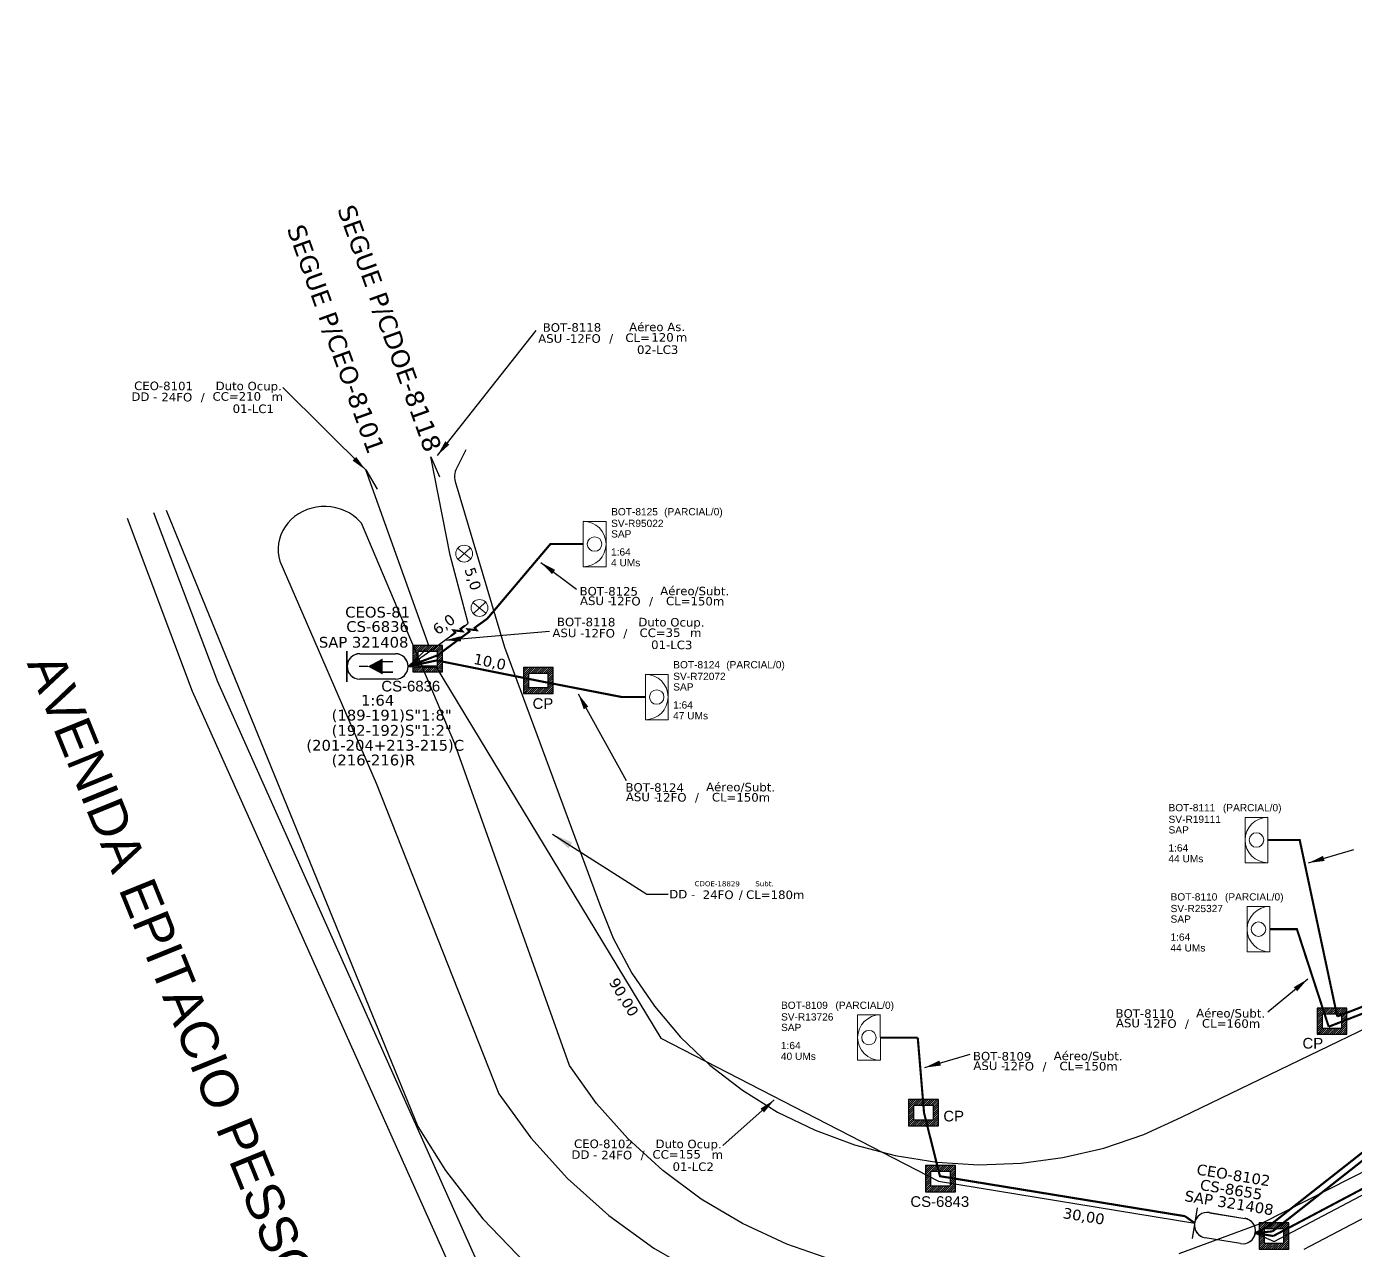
# Model space of a CAD drawing. Header units: metres. Extents: x -1286 to -445, y -500 to 94.
# Drawn here: x -1044.4 to -919.9, y -431.1 to -316.3 of the extents above; entities that cross this region are included whole.
import ezdxf
from ezdxf.enums import TextEntityAlignment as Align

# ---------------------------------------------------------------- set-up
doc = ezdxf.new("R2010")
doc.units = ezdxf.units.M
doc.linetypes.add('PHANTOM2', pattern=[1.25, 0.625, -0.125, 0.125, -0.125, 0.125, -0.125])
for name, color, linetype in [('10.0-Cartográfico', 252, 'Continuous'), ('10.1-Caixas Subterrâneas', 5, 'Continuous'), ('20.4-CEOS', 1, 'Continuous'), ('20.5-CEO', 1, 'Continuous'), ('CD a instalar', 1, 'Continuous'), ('celulas gpon', 7, 'Continuous'), ('label_cabos', 7, 'Continuous'), ('Legenda', 1, 'Continuous'), ('MUB_SEGMENTO', 7, 'Continuous'), ('Subida Lateral', 5, 'Continuous')]:
    doc.layers.add(name, color=color, linetype=linetype)
for name, color, linetype, lineweight in [('10.4-Postes', 1, 'Continuous', 0), ("20.0-LEGENDA DOS CDO'S", 1, 'Continuous', 0), ('20.1-CDO_INTERIOR', 1, 'Continuous', 0)]:
    doc.layers.add(name, color=color, linetype=linetype, lineweight=lineweight)
doc.layers.add('EXTRA', color=50, linetype='Continuous', plot=False)
doc.styles.add('ARIAL', font='arial.ttf')
doc.styles.add('siredit', font='verdana.ttf')
doc.dimstyles.new('CC', dxfattribs={"dimtxt": 0.8, "dimasz": 2, "dimexe": 0.18, "dimexo": 0.0625, "dimgap": 0.09, "dimtad": 0, "dimdec": 0, "dimrnd": 1, "dimzin": 0, "dimdsep": 46, "dimtxsty": 'siredit', "dimblk": 'NONE', "dimcen": 0, "dimse1": 1, "dimse2": 1, "dimsd1": 1, "dimsd2": 1, "dimclrt": 7, "dimadec": 0, "dimazin": 0, "dimtfac": 1, "dimtdec": 0, "dimtofl": 0, "dimtmove": 0, "dimatfit": 3, "dimfxl": 0, "dimtolj": 1, "dimtzin": 0, "dimarcsym": 0})
doc.dimstyles.new('ISO-25', dxfattribs={"dimtxt": 2.5, "dimasz": 2.5, "dimexe": 1.25, "dimexo": 0.625, "dimtad": 1, "dimtxsty": 'Standard', "dimcen": 2.5, "dimadec": 0, "dimazin": 0, "dimtfac": 1, "dimtmove": 0, "dimatfit": 3, "dimfxl": 0, "dimarcsym": 0})

# ---------------------------------------------------------------- blocks, each defined once
blk = doc.blocks.new('PTPT')
at = {"layer": '10.4-Postes', "color": 1, "linetype": 'PHANTOM2'}
for points in [[(-0.0000063, 0.0000092), (0.0000059, -0.0000008)], [(0.0000056, 0.0000096), (-0.000006, -0.0000012)]]:
    blk.add_lwpolyline(points, dxfattribs=at)
at = {"layer": '10.4-Postes', "color": 1}
blk.add_circle((-0.0000002, 0.0000042), 0.0000079, dxfattribs=at)
blk = doc.blocks.new('CDOI_CT_DRT')
at = {"layer": '20.1-CDO_INTERIOR', "color": 0, "lineweight": 18}
blk.add_lwpolyline([(2.13, -2.13), (2.13, 2.12), (0, 2.12), (0, -2.13)], close=True, dxfattribs=at)
blk.add_circle((1.06, 0), 0.68, dxfattribs=at)
blk.add_arc((0, 0), 2.13, 269.9724, 89.9724, dxfattribs=at)
at = {"layer": "20.0-LEGENDA DOS CDO'S", "color": 0, "style": 'ARIAL'}
for tag, p in [('CDO_N', (2.61, 2.69)), ('SAP', (2.61, 0.61)), ('SURVEY', (2.61, 1.6)), ('1:XX', (2.6, -1.08)), ('UMS', (2.6, -2.09))]:
    blk.add_attdef(tag, p, '', height=0.68, rotation=359.9724, dxfattribs=at)
blk.add_attdef('FIBRAS_UTILIZADAS', text='', height=0.68, rotation=359.9724, dxfattribs=at).set_placement((10.32, 2.69), align=Align.CENTER)
blk = doc.blocks.new('_None')
blk = doc.blocks.new('LEGENDA DOS CABOS')
at = {"layer": 'EXTRA', "color": 0, "style": 'siredit'}
for tag, p in [('ID', (4.6, 0.97)), ('XX', (9.03, 0.97))]:
    blk.add_attdef(tag, text='', height=0.48, rotation=359.69, dxfattribs=at).set_placement(p, align=Align.MIDDLE_CENTER)
at = {"layer": 'Legenda', "color": 0, "style": 'siredit'}
for tag, p in [('TIPO_CABO', (1.31, 0)), ('CABO', (4.69, -0.05)), ('/', (6.81, -0.05)), ('METROS', (10.03, -0.05))]:
    blk.add_attdef(tag, text='', height=0.8, rotation=359.69, dxfattribs=at).set_placement(p, align=Align.MIDDLE_CENTER)
blk = doc.blocks.new('*U28')
at = {"layer": '20.4-CEOS'}
for p, q in [((-4.54, 1.19), (-1.19, 1.19)), ((-1.19, -1.19), (-4.54, -1.19))]:
    blk.add_line(p, q, dxfattribs=at)
for points in [[(-5.73, -1.43), (-5.73, 1.44)], [(-3.79, 0), (-4.59, 0)], [(-2.47, 0.48), (-1.45, 0.48)], [(-2.47, -0.52), (-1.45, -0.52)]]:
    blk.add_lwpolyline(points, dxfattribs=at)
blk.add_lwpolyline([(-3.79, 0, 0, 1.47, 0), (-2.41, 0, 1.47, 1.47, 0)], format="xyseb", dxfattribs=at)
for centre, start, end in [((-4.54, 0), 90, 270), ((-1.19, 0), 270, 90)]:
    blk.add_arc(centre, 1.19, start, end, dxfattribs=at)
at = {"layer": '20.4-CEOS', "color": 7, "style": 'siredit'}
for tag, p in [('FID', (-2.86, 5.6)), ('LOCAL', (-2.86, 4.24)), ('SAP', (-2.81, 2.77)), ('RACIO_SPLITAGEM', (-2.86, -1.88))]:
    blk.add_attdef(tag, text='', height=1.01, dxfattribs=at).set_placement(p, align=Align.TOP_CENTER)
for tag, flags, p in [('ID_ATIVIDADE', 3, (-2.86, -3.58)), ('FATOR', 1, (-2.86, -4.89))]:
    blk.add_attdef(tag, text='', height=1.01, dxfattribs=dict(at, flags=flags)).set_placement(p, align=Align.TOP_CENTER)
at = {"layer": '20.4-CEOS', "color": 7, "style": 'siredit', "flags": 3}
blk.add_attdef('QTDE', (-4.97, -7.12), '', height=1.01, dxfattribs=at)
blk = doc.blocks.new('*U29')
at = {"layer": '20.4-CEOS', "color": 7, "style": 'siredit'}
for tag, p in [('FIBRAS_SPLITTER', (0, 0)), ('FIBRAS_TOP_C', (0, -4.13)), ('RESERVA_FINAIS', (0, -5.46))]:
    blk.add_attdef(tag, p, '', height=1.01, dxfattribs=at)
for tag, p, flags in [('ID_ATIVIDADE', (0, -6.77), 3), ('FATOR', (0, -8.09), 1), ('QTDE', (0, -9.4), 1), ('FID', (0, -10.71), 1)]:
    blk.add_attdef(tag, p, '', height=1.01, dxfattribs=dict(at, flags=flags))
blk = doc.blocks.new('*U30')
at = {"layer": '20.4-CEOS', "color": 7, "style": 'siredit'}
blk.add_attdef('FIBRAS_SPLITTER', (0, 0), '', height=1.01, dxfattribs=at)
for tag, p, flags in [('ID_ATIVIDADE', (0, -1.48), 3), ('FATOR', (0, -2.79), 1), ('QTDE', (0, -4.11), 1), ('FID', (0, -5.42), 1)]:
    blk.add_attdef(tag, p, '', height=1.01, dxfattribs=dict(at, flags=flags))
blk = doc.blocks.new('*X14')
at = {"color": 0, "linetype": 'Continuous'}
for p, q in [((-1.25, 0.34099), (-0.49099, 1.1)), ((-1.25, 0.517767), (-0.667767, 1.1)), ((-1.25, 0.694544), (-0.844544, 1.1)), ((-1.25, 0.87132), (-1.02132, 1.1)), ((-1.25, 1.048097), (-1.198097, 1.1)), ((-1.25, 0.164214), (-0.8035, 0.610714)), ((-1.25, -0.012563), (-0.8035, 0.433937)), ((-1.25, -0.18934), (-0.8035, 0.25716)), ((-1.25, -0.366117), (-0.8035, 0.080383)), ((-0.789214, 0.625), (-0.314214, 1.1)), ((-0.612437, 0.625), (-0.137437, 1.1)), ((-0.43566, 0.625), (0.03934, 1.1)), ((-0.258883, 0.625), (0.216117, 1.1)), ((-0.082107, 0.625), (0.392893, 1.1)), ((0.09467, 0.625), (0.56967, 1.1)), ((0.271447, 0.625), (0.746447, 1.1)), ((0.448223, 0.625), (0.923223, 1.1)), ((0.625, 0.625), (1.1, 1.1)), ((0.801777, 0.625), (1.25, 1.073223)), ((0.8035, 0.449947), (1.25, 0.896447)), ((0.8035, 0.27317), (1.25, 0.71967)), ((0.8035, 0.096393), (1.25, 0.542893)), ((0.8035, -0.080383), (1.25, 0.366117)), ((0.8035, -0.25716), (1.25, 0.18934)), ((0.8035, -0.433937), (1.25, 0.012563)), ((-1.25, -0.542893), (-0.8035, -0.096393)), ((-1.25, -0.71967), (-0.8035, -0.27317)), ((-1.25, -0.896447), (-0.8035, -0.449947)), ((-1.25, -1.073223), (-0.801777, -0.625)), ((-1.1, -1.1), (-0.625, -0.625)), ((-0.923223, -1.1), (-0.448223, -0.625)), ((-0.746447, -1.1), (-0.271447, -0.625)), ((-0.56967, -1.1), (-0.09467, -0.625)), ((-0.392893, -1.1), (0.082107, -0.625)), ((-0.216117, -1.1), (0.258883, -0.625)), ((-0.03934, -1.1), (0.43566, -0.625)), ((0.137437, -1.1), (0.612437, -0.625)), ((0.314214, -1.1), (0.789214, -0.625)), ((0.49099, -1.1), (1.25, -0.34099)), ((0.667767, -1.1), (1.25, -0.517767)), ((0.8035, -0.610714), (1.25, -0.164214)), ((0.844544, -1.1), (1.25, -0.694544)), ((1.02132, -1.1), (1.25, -0.87132)), ((1.198097, -1.1), (1.25, -1.048097))]:
    blk.add_line(p, q, dxfattribs=at)
blk = doc.blocks.new('MANHOLE_MQ')
at = {"color": 0, "linetype": 'Continuous'}
for p, q in [((0.00000623, 0.00000569), (-0.00000627, 0.00000569)), ((-0.00000627, 0.00000569), (-0.00000627, -0.00000531)), ((0.00000623, -0.00000531), (0.00000623, 0.00000569)), ((-0.00000404, 0.00000331), (0.00000399, 0.00000331)), ((-0.00000404, -0.00000294), (-0.00000404, 0.00000331)), ((0.00000399, 0.00000331), (0.00000399, -0.00000294)), ((-0.00000627, -0.00000531), (0.00000623, -0.00000531)), ((0.00000399, -0.00000294), (-0.00000404, -0.00000294)), ((0.00000399, -0.00000294), (0.00000399, -0.00000294))]:
    blk.add_line(p, q, dxfattribs=at)
at = {"color": 0, "linetype": 'Continuous', "xscale": 5e-06, "yscale": 5e-06, "zscale": 1e-05}
blk.add_blockref('*X14', (-0.00000002, 0.00000019), dxfattribs=at)
blk = doc.blocks.new('*U32')
at = {"layer": '20.5-CEO'}
for p, q in [((-1.56, 1.26), (1.8, 1.26)), ((1.8, -1.13), (-1.56, -1.13))]:
    blk.add_line(p, q, dxfattribs=at)
blk.add_lwpolyline([(-2.75, 1.51), (-2.75, -1.38)], dxfattribs=at)
for centre, start, end in [((-1.56, 0.07), 90, 270), ((1.8, 0.07), 270, 90)]:
    blk.add_arc(centre, 1.2, start, end, dxfattribs=at)
at = {"layer": '20.5-CEO', "color": 7, "style": 'siredit'}
for tag, p in [('FID', (0.11, 5.61)), ('LOCAL', (0.12, 4.23)), ('SAP', (0.12, 2.97)), ('FIBRAS_RESERVA', (0.12, -1.94))]:
    blk.add_attdef(tag, text='', height=1.01, dxfattribs=at).set_placement(p, align=Align.TOP_CENTER)
for tag, flags, p in [('ID_ATIVIDADE', 3, (0.11, -3.51)), ('FATOR', 1, (0.11, -4.82))]:
    blk.add_attdef(tag, text='', height=1.01, dxfattribs=dict(at, flags=flags)).set_placement(p, align=Align.TOP_CENTER)
at = {"layer": '20.5-CEO', "color": 7, "style": 'siredit', "flags": 3}
blk.add_attdef('QTDE', (-4.88, -7.06), '', height=1.01, dxfattribs=at)
blk = doc.blocks.new('Inst CB DT OCUP CFOA-SM-ASU-120-S-12')
at = {"layer": 'label_cabos', "color": 0, "style": 'siredit'}
for tag, flags, p in [('ID_ATIVIDADE', 3, (1.31, 2.67)), ('FATOR', 1, (11.56, 2.55))]:
    blk.add_attdef(tag, text='', height=1, rotation=359.69, dxfattribs=dict(at, flags=flags)).set_placement(p, align=Align.MIDDLE_CENTER)
for tag, p in [('DESTINO_CABO', (3.13, 1.26)), ('TIPO_CABO', (13.11, 1.24)), ('TIPO_CABO', (1.26, 0)), ('CABO', (4.69, -0.05)), ('/', (7.71, -0.05)), ('LANCE', (10.91, 0)), ('UND', (15.96, 0)), ('FID', (13.15, -1.41))]:
    blk.add_attdef(tag, text='', height=1, rotation=359.69, dxfattribs=at).set_placement(p, align=Align.MIDDLE_CENTER)
blk.add_attdef('QTDE', (12.43, -0.47), '', height=1, rotation=359.69, dxfattribs=at)
blk = doc.blocks.new('Inst CB AS CFOA-SM-ASU-120-S-12')
at = {"layer": 'label_cabos', "color": 0, "style": 'siredit'}
for tag, flags, p in [('ID_ATIVIDADE', 3, (1.31, 2.67)), ('FATOR', 1, (11.56, 2.55))]:
    blk.add_attdef(tag, text='', height=1, rotation=359.69, dxfattribs=dict(at, flags=flags)).set_placement(p, align=Align.MIDDLE_CENTER)
for tag, p in [('DESTINO_CABO', (3.13, 1.26)), ('TIPO_CABO', (13.11, 1.24)), ('TIPO_CABO', (1.26, 0)), ('CABO', (4.69, -0.05)), ('/', (7.71, -0.05)), ('LANCE', (10.81, 0)), ('UND', (15.96, 0)), ('FID', (13.15, -1.41))]:
    blk.add_attdef(tag, text='', height=1, rotation=359.69, dxfattribs=at).set_placement(p, align=Align.MIDDLE_CENTER)
blk.add_attdef('QTDE', (12.43, -0.47), '', height=1, rotation=359.69, dxfattribs=at)
blk = doc.blocks.new('Inst CB DT OCUP CFOA-SM-DD-G-24')
at = {"layer": 'label_cabos', "color": 0, "style": 'siredit'}
for tag, flags, p in [('ID_ATIVIDADE', 3, (1.31, 2.67)), ('FATOR', 1, (11.56, 2.55))]:
    blk.add_attdef(tag, text='', height=1, rotation=359.69, dxfattribs=dict(at, flags=flags)).set_placement(p, align=Align.MIDDLE_CENTER)
for tag, p in [('DESTINO_CABO', (3.13, 1.26)), ('TIPO_CABO', (13.11, 1.24)), ('TIPO_CABO', (1.11, 0)), ('CABO', (4.69, -0.05)), ('/', (7.71, -0.05)), ('LANCE', (10.41, 0.02)), ('UND', (16.46, 0)), ('FID', (13.65, -1.41))]:
    blk.add_attdef(tag, text='', height=1, rotation=359.69, dxfattribs=at).set_placement(p, align=Align.MIDDLE_CENTER)
blk.add_attdef('QTDE', (11.93, -0.45), '', height=1, rotation=359.69, dxfattribs=at)
blk = doc.blocks.new('CDOI_CT_ESQ')
at = {"layer": '20.1-CDO_INTERIOR', "color": 0, "lineweight": 18}
blk.add_lwpolyline([(-2.12, -2.13), (-2.12, 2.12), (0, 2.12), (0.01, -2.13)], close=True, dxfattribs=at)
blk.add_circle((-1.06, 0), 0.68, dxfattribs=at)
blk.add_arc((0.01, 0), 2.13, 90.0276, 270.0276, dxfattribs=at)
at = {"layer": "20.0-LEGENDA DOS CDO'S", "color": 0, "style": 'ARIAL'}
for tag, p in [('CDO_N', (-9.3, 2.69)), ('SAP', (-9.3, 0.61)), ('SURVEY', (-9.3, 1.6)), ('1:XX', (-9.31, -1.08)), ('UMS', (-9.31, -2.09))]:
    blk.add_attdef(tag, p, '', height=0.68, rotation=359.9724, dxfattribs=at)
blk.add_attdef('FIBRAS_UTILIZADAS', text='', height=0.68, rotation=359.9724, dxfattribs=at).set_placement((-1.59, 2.69), align=Align.CENTER)

msp = doc.modelspace()

# ---------------------------------------------------------------- linework, layer by layer
at = {"layer": '10.0-Cartográfico', "color": 4}
for points in [[(-924.66, -430.93), (-924.08, -430.64), (-907.19, -421.79), (-901.14, -418.67), (-876.7, -405.49), (-842.56, -387.07), (-789.42, -357.54), (-769.5, -347.26), (-712.02, -313.02), (-711.82, -312.91), (-698.61, -305.45), (-684.53, -299.26), (-669.83, -294.47), (-657.07, -291.55), (-637.12, -287.96), (-610.33, -284.15), (-603.16, -283.58), (-600.51, -283.49)], [(-1003.23, -356.01), (-1004.09, -357.77), (-1004.15, -357.89), (-1004.2, -358.06), (-1004.25, -358.25), (-1004.27, -358.44), (-1004.27, -358.63), (-1004.24, -358.82), (-1004.2, -359), (-999.58, -374.51), (-990.61, -398.82), (-989.41, -401.78), (-987.66, -405.08), (-985.55, -408.18), (-983.09, -411.07), (-980.34, -413.69), (-977.29, -416.04), (-974, -418.09), (-970.49, -419.8), (-966.81, -421.16), (-963, -422.16), (-959.09, -422.79), (-955.14, -423.03), (-951.18, -422.89), (-947.26, -422.36), (-943.42, -421.46), (-939.7, -420.2), (-936.14, -418.58), (-905.76, -403.89)], [(-1031.28, -361.68), (-1007.71, -419.44), (-1005.12, -423.58), (-1001.61, -428.1), (-997.62, -432.25), (-993.17, -436), (-988.27, -439.23), (-982.61, -441.81), (-976.84, -443.99), (-970.85, -445.59), (-964.71, -446.62), (-958.49, -447.03), (-952.26, -446.85), (-946.08, -446.06), (-940.02, -444.69), (-934.16, -442.72), (-928.55, -440.21), (-927.55, -439.69), (-776.19, -357.11)], [(-1002.2, -431.98), (-1026.46, -377.78), (-1032.44, -361.92)], [(-968.84, -431.96), (-973.15, -430.46), (-977.28, -428.54), (-981.16, -426.25), (-984.76, -423.58), (-988.04, -420.58), (-990.97, -417.29), (-993.5, -413.72), (-1004.26, -383.58), (-1013, -362.9), (-1013.12, -362.77), (-1013.42, -362.45), (-1013.77, -362.18), (-1014.14, -361.94), (-1014.54, -361.74), (-1014.97, -361.57), (-1015.41, -361.45), (-1015.85, -361.36), (-1016.3, -361.32), (-1016.76, -361.34), (-1017.21, -361.39), (-1017.66, -361.48), (-1018.09, -361.61), (-1018.5, -361.8), (-1018.89, -362.01), (-1019.26, -362.27), (-1019.59, -362.56), (-1019.89, -362.88), (-1020.15, -363.23), (-1020.37, -363.59), (-1020.55, -363.98), (-1020.68, -364.39), (-1020.77, -364.79), (-1020.81, -365.22), (-1020.8, -365.64), (-1020.75, -366.06), (-1020.65, -366.47), (-1011.63, -387.27), (-1000.11, -416.37), (-997.12, -420.5), (-993.68, -424.31), (-989.82, -427.77), (-985.59, -430.84), (-981.04, -433.48)], [(-1034.95, -362.42), (-1028.85, -378.63), (-1004.49, -433.04)], [(-897.77, -412.86), (-928.54, -428.47), (-936.4, -431.39)]]:
    msp.add_lwpolyline(points, dxfattribs=at)
at = {"layer": '20.4-CEOS', "color": 7}
for p, q in [((-1013.15, -375.13), (-1009.81, -375.13)), ((-1013.15, -375.13), (-1009.81, -375.13)), ((-1013.15, -375.13), (-1009.81, -375.13)), ((-1009.81, -377.51), (-1013.15, -377.51)), ((-1009.81, -377.51), (-1013.15, -377.51)), ((-1009.81, -377.51), (-1013.15, -377.51))]:
    msp.add_line(p, q, dxfattribs=at)
for points in [[(-1014.34, -377.76), (-1014.34, -374.89)], [(-1014.34, -377.76), (-1014.34, -374.89)], [(-1014.34, -377.76), (-1014.34, -374.89)], [(-1011.08, -375.85), (-1010.07, -375.85)], [(-1011.08, -375.85), (-1010.07, -375.85)], [(-1011.08, -375.85), (-1010.07, -375.85)], [(-1012.4, -376.32), (-1013.21, -376.32)], [(-1012.4, -376.32), (-1013.21, -376.32)], [(-1012.4, -376.32), (-1013.21, -376.32)], [(-1011.08, -376.84), (-1010.07, -376.84)], [(-1011.08, -376.84), (-1010.07, -376.84)], [(-1011.08, -376.84), (-1010.07, -376.84)]]:
    msp.add_lwpolyline(points, dxfattribs=at)
msp.add_lwpolyline([(-1012.4, -376.32, 0, 1.47, 0), (-1011.02, -376.32, 1.47, 1.47, 0)], format="xyseb", dxfattribs=at)
msp.add_lwpolyline([(-1012.4, -376.32, 0, 1.47, 0), (-1011.02, -376.32, 1.47, 1.47, 0)], format="xyseb", dxfattribs=at)
msp.add_lwpolyline([(-1012.4, -376.32, 0, 1.47, 0), (-1011.02, -376.32, 1.47, 1.47, 0)], format="xyseb", dxfattribs=at)
for centre, start, end in [((-1013.15, -376.32), 90, 270), ((-1013.15, -376.32), 90, 270), ((-1013.15, -376.32), 90, 270), ((-1009.81, -376.32), 270, 90), ((-1009.81, -376.32), 270, 90), ((-1009.81, -376.32), 270, 90)]:
    msp.add_arc(centre, 1.19, start, end, dxfattribs=at)
at = {"layer": '20.5-CEO', "color": 5}
for p, q in [((-933.54, -427.52), (-930.23, -428.06)), ((-933.54, -427.52), (-930.23, -428.06)), ((-930.62, -430.42), (-933.93, -429.88)), ((-930.62, -430.42), (-933.93, -429.88))]:
    msp.add_line(p, q, dxfattribs=at)
msp.add_lwpolyline([(-934.68, -427.08), (-935.15, -429.93)], dxfattribs=at)
msp.add_lwpolyline([(-934.68, -427.08), (-935.15, -429.93)], dxfattribs=at)
for centre, start, end in [((-933.74, -428.7), 80.7233, 260.7233), ((-933.74, -428.7), 80.7233, 260.7233), ((-930.42, -429.24), 260.7233, 80.7233), ((-930.42, -429.24), 260.7233, 80.7233)]:
    msp.add_arc(centre, 1.2, start, end, dxfattribs=at)
at = {"layer": 'CD a instalar', "color": 7, "linetype": 'ByBlock'}
for p, q in [((-1004.67, -365.9), (-1006.5, -356.67)), ((-1006.5, -356.67), (-1005.69, -358.56)), ((-1006.65, -374.46), (-1012.6, -357.91)), ((-1012.6, -357.91), (-1011.53, -359.72)), ((-1003, -372.28), (-1004.67, -365.9)), ((-927.47, -430.23), (-811.87, -369.01)), ((-1003.32, -372.52), (-1003, -372.28)), ((-1006.5, -374.84), (-1004.61, -373.46)), ((-1008.62, -376.32), (-1006.65, -374.46)), ((-1008.6, -376.31), (-1006.5, -374.84)), ((-1008.62, -376.32), (-1007.21, -376.38)), ((-1007.21, -376.38), (-1006.01, -376.39)), ((-1006.01, -376.39), (-984.94, -411.16)), ((-984.94, -411.16), (-958.94, -424.58)), ((-958.94, -424.58), (-934.92, -428.5)), ((-929.24, -429.43), (-927.47, -430.23))]:
    msp.add_line(p, q, dxfattribs=at)
at = {"layer": 'CD a instalar', "linetype": 'ByBlock'}
for p, q in [((-1006.65, -374.46), (-1006.65, -374.46)), ((-958.94, -424.58), (-958.94, -424.58))]:
    msp.add_line(p, q, dxfattribs=at)
at = {"layer": 'CD a instalar', "color": 8, "linetype": 'ByBlock', "const_width": 0.2}
for points in [[(-1001.99, -372.41), (-1001.2, -371.84), (-995.29, -364.85), (-992.21, -364.85)], [(-1008.62, -376.32), (-1005.89, -375.29), (-1003.28, -373.35)], [(-1008.62, -376.32), (-1005.94, -375.76), (-1005.94, -375.76), (-996.47, -377.66), (-988.6, -379.19), (-986.38, -379.19)], [(-921.56, -409.13), (-925.08, -392.59), (-928.06, -392.59)], [(-886.27, -395.44), (-921.56, -409.13)], [(-927.99, -428.79), (-886.54, -396.19)], [(-927.62, -429.27), (-927.62, -429.27), (-885.53, -396.15)], [(-886.54, -396.19), (-922.36, -410.09)], [(-922.36, -410.09), (-925.34, -400.95), (-927.88, -400.95)], [(-960.87, -411.11), (-964.37, -411.11)], [(-960.87, -411.11), (-960.28, -418.16), (-958.79, -424.1), (-935.83, -427.85)], [(-934.92, -428.5), (-935.83, -427.85)], [(-929.24, -429.43), (-927.99, -428.79)], [(-929.24, -429.43), (-927.62, -429.27)]]:
    msp.add_lwpolyline(points, dxfattribs=at)
at = {"layer": 'CD a instalar', "color": 1, "linetype": 'ByBlock', "const_width": 0.2}
for points in [[(-927.56, -429.71), (-812.1, -368.57)], [(-929.24, -429.43), (-927.56, -429.71)]]:
    msp.add_lwpolyline(points, dxfattribs=at)
at = {"layer": 'Subida Lateral', "color": 5, "const_width": 0.2}
for points in [[(-1004.61, -373.46), (-1004.21, -373.17), (-1004.38, -372.94), (-1003.54, -373.03), (-1003.72, -372.81), (-1003.32, -372.52)], [(-1003.28, -373.35), (-1002.88, -373.06), (-1003.04, -372.84), (-1002.21, -372.92), (-1002.38, -372.7), (-1001.99, -372.41)]]:
    msp.add_lwpolyline(points, dxfattribs=at)

# ---------------------------------------------------------------- block references
at = {"color": 2, "lineweight": 0}
ref = msp.add_blockref('Inst CB AS CFOA-SM-ASU-120-S-12', (-995.77, -345.58), dxfattribs=dict(at, xscale=0.8000000000000359, yscale=0.7999999999992724, zscale=0.8, rotation=0.4634636605575713))
ref.add_attrib('DESTINO_CABO', 'BOT-8118', dxfattribs={"layer": 'label_cabos', "color": 0, "height": 0.8, "rotation": 0.1535, "style": 'siredit'}).set_placement((-993.27, -344.55), align=Align.MIDDLE_CENTER)
ref.add_attrib('TIPO_CABO', 'Aéreo As.', dxfattribs={"layer": 'label_cabos', "color": 0, "height": 0.8, "rotation": 0.1535, "style": 'siredit'}).set_placement((-985.29, -344.5), align=Align.MIDDLE_CENTER)
ref.add_attrib('CABO', '12FO', dxfattribs={"layer": 'label_cabos', "color": 0, "height": 0.8, "rotation": 0.1535, "style": 'siredit'}).set_placement((-992.02, -345.59), align=Align.MIDDLE_CENTER)
ref.add_attrib('/', '/', dxfattribs={"layer": 'label_cabos', "color": 0, "height": 0.8, "rotation": 0.1535, "style": 'siredit'}).set_placement((-989.6, -345.57), align=Align.MIDDLE_CENTER)
ref.add_attrib('TIPO_CABO', 'ASU - ', dxfattribs={"layer": 'label_cabos', "color": 0, "height": 0.8, "rotation": 0.1535, "style": 'siredit'}).set_placement((-994.76, -345.58), align=Align.MIDDLE_CENTER)
ref.add_attrib('FID', '02-LC3', dxfattribs={"layer": 'label_cabos', "color": 0, "height": 0.8, "rotation": 0.1535, "style": 'siredit'}).set_placement((-985.24, -346.63), align=Align.MIDDLE_CENTER)
ref.add_attrib('LANCE', 'CL=', dxfattribs={"layer": 'label_cabos', "color": 0, "height": 0.8, "rotation": 0.1535, "style": 'siredit'}).set_placement((-987.12, -345.51), align=Align.MIDDLE_CENTER)
ref.add_attrib('QTDE', '120', (-985.83, -345.88), dxfattribs={"layer": 'label_cabos', "color": 0, "height": 0.8, "rotation": 0.1535, "style": 'siredit'})
ref.add_attrib('UND', 'm', dxfattribs={"layer": 'label_cabos', "color": 0, "height": 0.8, "rotation": 0.1535, "style": 'siredit'}).set_placement((-983, -345.48), align=Align.MIDDLE_CENTER)
ref = msp.add_blockref('Inst CB DT OCUP CFOA-SM-DD-G-24', (-1034.05, -351.04), dxfattribs=dict(at, xscale=0.7999999999999545, yscale=0.7999999999992724, zscale=0.8))
ref.add_attrib('DESTINO_CABO', 'CEO-8101', dxfattribs={"layer": 'label_cabos', "color": 0, "height": 0.8, "rotation": 359.69, "style": 'siredit'}).set_placement((-1031.54, -350.03), align=Align.MIDDLE_CENTER)
ref.add_attrib('TIPO_CABO', 'Duto Ocup.', dxfattribs={"layer": 'label_cabos', "color": 0, "height": 0.8, "rotation": 359.69, "style": 'siredit'}).set_placement((-1023.56, -350.04), align=Align.MIDDLE_CENTER)
ref.add_attrib('/', '/', dxfattribs={"layer": 'label_cabos', "color": 0, "height": 0.8, "rotation": 359.69, "style": 'siredit'}).set_placement((-1027.87, -351.08), align=Align.MIDDLE_CENTER)
ref.add_attrib('FID', '01-LC1', dxfattribs={"layer": 'label_cabos', "color": 0, "height": 0.8, "rotation": 359.69, "style": 'siredit'}).set_placement((-1023.13, -352.17), align=Align.MIDDLE_CENTER)
ref.add_attrib('LANCE', 'CC=', dxfattribs={"layer": 'label_cabos', "color": 0, "height": 0.8, "rotation": 359.69, "style": 'siredit'}).set_placement((-1025.72, -351.02), align=Align.MIDDLE_CENTER)
ref.add_attrib('UND', 'm', dxfattribs={"layer": 'label_cabos', "color": 0, "height": 0.8, "rotation": 359.69, "style": 'siredit'}).set_placement((-1020.88, -351.04), align=Align.MIDDLE_CENTER)
ref.add_attrib('CABO', '24FO', dxfattribs={"layer": 'label_cabos', "color": 0, "height": 0.8, "rotation": 359.69, "style": 'siredit'}).set_placement((-1030.3, -351.08), align=Align.MIDDLE_CENTER)
ref.add_attrib('TIPO_CABO', 'DD - ', dxfattribs={"layer": 'label_cabos', "color": 0, "height": 0.8, "rotation": 359.69, "style": 'siredit'}).set_placement((-1033.16, -351.04), align=Align.MIDDLE_CENTER)
ref.add_attrib('QTDE', '210', (-1024.5, -351.4), dxfattribs={"layer": 'label_cabos', "color": 0, "height": 0.8, "rotation": 359.69, "style": 'siredit'})
ref = msp.add_blockref('Inst CB DT OCUP CFOA-SM-ASU-120-S-12', (-994.44, -373.17), dxfattribs=dict(at, xscale=0.7999999999999545, yscale=0.7999999999992724, zscale=0.8))
ref.add_attrib('DESTINO_CABO', 'BOT-8118', dxfattribs={"layer": 'label_cabos', "color": 0, "height": 0.8, "rotation": 359.69, "style": 'siredit'}).set_placement((-991.94, -372.16), align=Align.MIDDLE_CENTER)
ref.add_attrib('CABO', '12FO', dxfattribs={"layer": 'label_cabos', "color": 0, "height": 0.8, "rotation": 359.69, "style": 'siredit'}).set_placement((-990.69, -373.21), align=Align.MIDDLE_CENTER)
ref.add_attrib('TIPO_CABO', 'Duto Ocup.', dxfattribs={"layer": 'label_cabos', "color": 0, "height": 0.8, "rotation": 359.69, "style": 'siredit'}).set_placement((-983.95, -372.18), align=Align.MIDDLE_CENTER)
ref.add_attrib('/', '/', dxfattribs={"layer": 'label_cabos', "color": 0, "height": 0.8, "rotation": 359.69, "style": 'siredit'}).set_placement((-988.27, -373.21), align=Align.MIDDLE_CENTER)
ref.add_attrib('TIPO_CABO', 'ASU - ', dxfattribs={"layer": 'label_cabos', "color": 0, "height": 0.8, "rotation": 359.69, "style": 'siredit'}).set_placement((-993.43, -373.18), align=Align.MIDDLE_CENTER)
ref.add_attrib('FID', '01-LC3', dxfattribs={"layer": 'label_cabos', "color": 0, "height": 0.8, "rotation": 359.69, "style": 'siredit'}).set_placement((-983.92, -374.3), align=Align.MIDDLE_CENTER)
ref.add_attrib('LANCE', 'CC=', dxfattribs={"layer": 'label_cabos', "color": 0, "height": 0.8, "rotation": 359.69, "style": 'siredit'}).set_placement((-985.71, -373.17), align=Align.MIDDLE_CENTER)
ref.add_attrib('QTDE', '35', (-984.5, -373.55), dxfattribs={"layer": 'label_cabos', "color": 0, "height": 0.8, "rotation": 359.69, "style": 'siredit'})
ref.add_attrib('UND', 'm', dxfattribs={"layer": 'label_cabos', "color": 0, "height": 0.8, "rotation": 359.69, "style": 'siredit'}).set_placement((-981.67, -373.17), align=Align.MIDDLE_CENTER)
ref = msp.add_blockref('Inst CB DT OCUP CFOA-SM-DD-G-24', (-992.82, -422.08), dxfattribs=dict(at, xscale=0.7999999999999545, yscale=0.7999999999992724, zscale=0.8))
ref.add_attrib('DESTINO_CABO', 'CEO-8102', dxfattribs={"layer": 'label_cabos', "color": 0, "height": 0.8, "rotation": 359.69, "style": 'siredit'}).set_placement((-990.32, -421.07), align=Align.MIDDLE_CENTER)
ref.add_attrib('TIPO_CABO', 'Duto Ocup.', dxfattribs={"layer": 'label_cabos', "color": 0, "height": 0.8, "rotation": 359.69, "style": 'siredit'}).set_placement((-982.34, -421.08), align=Align.MIDDLE_CENTER)
ref.add_attrib('/', '/', dxfattribs={"layer": 'label_cabos', "color": 0, "height": 0.8, "rotation": 359.69, "style": 'siredit'}).set_placement((-986.65, -422.12), align=Align.MIDDLE_CENTER)
ref.add_attrib('FID', '01-LC2', dxfattribs={"layer": 'label_cabos', "color": 0, "height": 0.8, "rotation": 359.69, "style": 'siredit'}).set_placement((-981.91, -423.21), align=Align.MIDDLE_CENTER)
ref.add_attrib('LANCE', 'CC=', dxfattribs={"layer": 'label_cabos', "color": 0, "height": 0.8, "rotation": 359.69, "style": 'siredit'}).set_placement((-984.5, -422.06), align=Align.MIDDLE_CENTER)
ref.add_attrib('UND', 'm', dxfattribs={"layer": 'label_cabos', "color": 0, "height": 0.8, "rotation": 359.69, "style": 'siredit'}).set_placement((-979.65, -422.08), align=Align.MIDDLE_CENTER)
ref.add_attrib('CABO', '24FO', dxfattribs={"layer": 'label_cabos', "color": 0, "height": 0.8, "rotation": 359.69, "style": 'siredit'}).set_placement((-989.08, -422.12), align=Align.MIDDLE_CENTER)
ref.add_attrib('TIPO_CABO', 'DD - ', dxfattribs={"layer": 'label_cabos', "color": 0, "height": 0.8, "rotation": 359.69, "style": 'siredit'}).set_placement((-991.93, -422.08), align=Align.MIDDLE_CENTER)
ref.add_attrib('QTDE', '155', (-983.28, -422.44), dxfattribs={"layer": 'label_cabos', "color": 0, "height": 0.8, "rotation": 359.69, "style": 'siredit'})
at = {"layer": '10.1-Caixas Subterrâneas', "color": 30, "xscale": 223851.2880178107, "yscale": 223851.2880178107, "zscale": 223851.2880178107, "rotation": 180.0000000000633}
for p in [(-1006.8, -375.55), (-996.42, -377.6), (-922.06, -409.53), (-960.33, -418.11), (-958.74, -424.29), (-927.49, -429.66)]:
    msp.add_blockref('MANHOLE_MQ', p, dxfattribs=at)
at = {"layer": '10.4-Postes', "color": 1, "xscale": 100000, "yscale": 100000, "zscale": 100000}
for p in [(-1003.35, -366.17), (-1001.92, -371.26)]:
    msp.add_blockref('PTPT', p, dxfattribs=at)
at = {"layer": '10.4-Postes', "color": 8}
for p, values in [((-928.07, -392.59), {'CDO_N': 'BOT-8111', 'FIBRAS_UTILIZADAS': ' (PARCIAL/0)', 'SURVEY': 'SV-R19111', 'SAP': 'SAP', '1:XX': '1:64', 'UMS': '44 UMs'}), ((-927.88, -400.95), {'CDO_N': 'BOT-8110', 'FIBRAS_UTILIZADAS': ' (PARCIAL/0)', 'SURVEY': 'SV-R25327', 'SAP': 'SAP', '1:XX': '1:64', 'UMS': '44 UMs'}), ((-964.38, -411.11), {'CDO_N': 'BOT-8109', 'FIBRAS_UTILIZADAS': ' (PARCIAL/0)', 'SURVEY': 'SV-R13726', 'SAP': 'SAP', '1:XX': '1:64', 'UMS': '40 UMs'})]:
    msp.add_blockref('CDOI_CT_ESQ', p, dxfattribs=at).add_auto_attribs(values)
at = {"layer": '20.1-CDO_INTERIOR', "color": 8}
for p, values in [((-992.21, -364.85), {'CDO_N': 'BOT-8125', 'FIBRAS_UTILIZADAS': '(PARCIAL/0)', 'SURVEY': 'SV-R95022', 'SAP': 'SAP', '1:XX': '1:64', 'UMS': '4 UMs'}), ((-986.39, -379.19), {'CDO_N': 'BOT-8124', 'FIBRAS_UTILIZADAS': '(PARCIAL/0)', 'SURVEY': 'SV-R72072', 'SAP': 'SAP', '1:XX': '1:64', 'UMS': '47 UMs'})]:
    msp.add_blockref('CDOI_CT_DRT', p, dxfattribs=at).add_auto_attribs(values)
at = {"layer": '20.4-CEOS', "color": 7, "lineweight": 0}
ref = msp.add_blockref('*U28', (-1008.62, -376.33), dxfattribs=at)
ref.add_attrib('FID', 'CEOS-81', dxfattribs={"color": 7, "height": 1.01, "style": 'siredit'}).set_placement((-1011.48, -370.73), align=Align.TOP_CENTER)
ref.add_attrib('LOCAL', 'CS-6836', dxfattribs={"color": 7, "height": 1.01, "style": 'siredit'}).set_placement((-1011.48, -372.08), align=Align.TOP_CENTER)
ref.add_attrib('SAP', 'SAP 321408', dxfattribs={"color": 7, "height": 1.01, "style": 'siredit'}).set_placement((-1012.79, -373.55), align=Align.TOP_CENTER)
ref.add_attrib('RACIO_SPLITAGEM', '1:64', dxfattribs={"color": 7, "height": 1.01, "style": 'siredit'}).set_placement((-1011.48, -378.99), align=Align.TOP_CENTER)
at = {"layer": '20.4-CEOS', "color": 0, "lineweight": 0}
ref = msp.add_blockref('*U29', (-1015.79, -381.39), dxfattribs=at)
ref.add_attrib('FIBRAS_SPLITTER', '(189-191)S"1:8"', (-1015.79, -381.39), dxfattribs={"color": 7, "height": 1.0097, "style": 'siredit'})
ref.add_attrib('FIBRAS_TOP_C', '(201-204+213-215)C', (-1018.16, -384.22), dxfattribs={"color": 7, "height": 1.0097, "style": 'siredit'})
ref.add_attrib('RESERVA_FINAIS', '(216-216)R', (-1015.79, -385.6), dxfattribs={"color": 7, "height": 1.01, "style": 'siredit'})
msp.add_blockref('*U30', (-1015.79, -382.82), dxfattribs=at).add_auto_attribs({'FIBRAS_SPLITTER': '(192-192)S"1:2"'})
at = {"layer": '20.5-CEO', "color": 0, "lineweight": 0}
ref = msp.add_blockref('*U32', (-932.21, -429.01), dxfattribs=dict(at, rotation=350.7233205974334))
ref.add_attrib('LOCAL', 'CS-8655', dxfattribs={"color": 5, "height": 1.014, "rotation": 350.7233, "style": 'siredit'}).set_placement((-931.41, -424.85), align=Align.TOP_CENTER)
ref.add_attrib('SAP', 'SAP 321408', dxfattribs={"color": 5, "height": 1.014, "rotation": 350.7233, "style": 'siredit'}).set_placement((-931.61, -426.1), align=Align.TOP_CENTER)
ref.add_attrib('FID', 'CEO-8102', dxfattribs={"layer": '20.4-CEOS', "color": 5, "height": 1.01, "rotation": 350.7233, "style": 'siredit'}).set_placement((-931.2, -423.5), align=Align.TOP_CENTER)
at = {"layer": 'label_cabos', "color": 2, "lineweight": 0}
ref = msp.add_blockref('LEGENDA DOS CABOS', (-993.21, -370.58), dxfattribs=dict(at, xscale=0.7999999999999545, yscale=0.7999999999992724, zscale=0.8))
ref.add_attrib('ID', 'BOT-8125', dxfattribs={"color": 0, "height": 0.8, "rotation": 359.69, "style": 'siredit'}).set_placement((-989.82, -369.28), align=Align.MIDDLE_CENTER)
ref.add_attrib('CABO', '12FO', dxfattribs={"color": 0, "height": 0.8, "rotation": 359.69, "style": 'siredit'}).set_placement((-988.28, -370.2), align=Align.MIDDLE_CENTER)
ref.add_attrib('METROS', 'CL=150m', dxfattribs={"color": 0, "height": 0.8, "rotation": 359.69, "style": 'siredit'}).set_placement((-981.73, -370.2), align=Align.MIDDLE_CENTER)
ref.add_attrib('XX', 'Aéreo/Subt.', dxfattribs={"color": 0, "height": 0.8, "rotation": 359.69, "style": 'siredit'}).set_placement((-981.77, -369.25), align=Align.MIDDLE_CENTER)
ref.add_attrib('/', '/', dxfattribs={"color": 0, "height": 0.8, "rotation": 359.69, "style": 'siredit'}).set_placement((-985.86, -370.2), align=Align.MIDDLE_CENTER)
ref.add_attrib('TIPO_CABO', 'ASU -', dxfattribs={"color": 0, "height": 0.8, "rotation": 359.69, "style": 'siredit'}).set_placement((-991.02, -370.17), align=Align.MIDDLE_CENTER)
ref = msp.add_blockref('LEGENDA DOS CABOS', (-988.91, -388.97), dxfattribs=dict(at, xscale=0.7999999999999545, yscale=0.7999999999992724, zscale=0.8))
ref.add_attrib('ID', 'BOT-8124', dxfattribs={"color": 0, "height": 0.8, "rotation": 359.69, "style": 'siredit'}).set_placement((-985.52, -387.67), align=Align.MIDDLE_CENTER)
ref.add_attrib('CABO', '12FO', dxfattribs={"color": 0, "height": 0.8, "rotation": 359.69, "style": 'siredit'}).set_placement((-983.98, -388.59), align=Align.MIDDLE_CENTER)
ref.add_attrib('METROS', 'CL=150m', dxfattribs={"color": 0, "height": 0.8, "rotation": 359.69, "style": 'siredit'}).set_placement((-977.43, -388.59), align=Align.MIDDLE_CENTER)
ref.add_attrib('XX', 'Aéreo/Subt.', dxfattribs={"color": 0, "height": 0.8, "rotation": 359.69, "style": 'siredit'}).set_placement((-977.47, -387.63), align=Align.MIDDLE_CENTER)
ref.add_attrib('/', '/', dxfattribs={"color": 0, "height": 0.8, "rotation": 359.69, "style": 'siredit'}).set_placement((-981.56, -388.59), align=Align.MIDDLE_CENTER)
ref.add_attrib('TIPO_CABO', 'ASU -', dxfattribs={"color": 0, "height": 0.8, "rotation": 359.69, "style": 'siredit'}).set_placement((-986.72, -388.55), align=Align.MIDDLE_CENTER)
at = {"layer": 'label_cabos', "color": 0}
ref = msp.add_blockref('LEGENDA DOS CABOS', (-984.26, -397.66), dxfattribs=at)
ref.add_attrib('ID', 'CDOE-18829', dxfattribs={"layer": 'EXTRA', "height": 0.48, "rotation": 359.69, "style": 'siredit'}).set_placement((-979.66, -396.69), align=Align.MIDDLE_CENTER)
ref.add_attrib('CABO', '24FO', dxfattribs={"layer": 'Legenda', "color": 7, "height": 0.8, "rotation": 359.69, "style": 'siredit'}).set_placement((-979.57, -397.72), align=Align.MIDDLE_CENTER)
ref.add_attrib('METROS', 'CL=180m', dxfattribs={"layer": 'Legenda', "color": 7, "height": 0.8, "rotation": 359.69, "style": 'siredit'}).set_placement((-974.22, -397.72), align=Align.MIDDLE_CENTER)
ref.add_attrib('XX', 'Subt.', dxfattribs={"layer": 'EXTRA', "height": 0.48, "rotation": 359.69, "style": 'siredit'}).set_placement((-975.23, -396.69), align=Align.MIDDLE_CENTER)
ref.add_attrib('/', '/', dxfattribs={"layer": 'Legenda', "color": 7, "height": 0.8, "rotation": 359.69, "style": 'siredit'}).set_placement((-977.45, -397.72), align=Align.MIDDLE_CENTER)
ref.add_attrib('TIPO_CABO', 'DD -', dxfattribs={"layer": 'Legenda', "color": 7, "height": 0.8, "rotation": 359.69, "style": 'siredit'}).set_placement((-982.94, -397.67), align=Align.MIDDLE_CENTER)
at = {"layer": 'label_cabos', "color": 2, "lineweight": 0}
ref = msp.add_blockref('LEGENDA DOS CABOS', (-942.99, -410.17), dxfattribs=dict(at, xscale=0.7999999999999545, yscale=0.7999999999992724, zscale=0.8))
ref.add_attrib('ID', 'BOT-8110', dxfattribs={"color": 0, "height": 0.8, "rotation": 359.69, "style": 'siredit'}).set_placement((-939.6, -408.86), align=Align.MIDDLE_CENTER)
ref.add_attrib('CABO', '12FO', dxfattribs={"color": 0, "height": 0.8, "rotation": 359.69, "style": 'siredit'}).set_placement((-938.06, -409.79), align=Align.MIDDLE_CENTER)
ref.add_attrib('METROS', 'CL=160m', dxfattribs={"color": 0, "height": 0.8, "rotation": 359.69, "style": 'siredit'}).set_placement((-931.51, -409.79), align=Align.MIDDLE_CENTER)
ref.add_attrib('XX', 'Aéreo/Subt.', dxfattribs={"color": 0, "height": 0.8, "rotation": 359.69, "style": 'siredit'}).set_placement((-931.55, -408.83), align=Align.MIDDLE_CENTER)
ref.add_attrib('/', '/', dxfattribs={"color": 0, "height": 0.8, "rotation": 359.69, "style": 'siredit'}).set_placement((-935.64, -409.79), align=Align.MIDDLE_CENTER)
ref.add_attrib('TIPO_CABO', 'ASU -', dxfattribs={"color": 0, "height": 0.8, "rotation": 359.69, "style": 'siredit'}).set_placement((-940.8, -409.75), align=Align.MIDDLE_CENTER)
ref = msp.add_blockref('LEGENDA DOS CABOS', (-956.35, -414.17), dxfattribs=dict(at, xscale=0.7999999999999545, yscale=0.7999999999992724, zscale=0.8))
ref.add_attrib('ID', 'BOT-8109', dxfattribs={"color": 0, "height": 0.8, "rotation": 359.69, "style": 'siredit'}).set_placement((-952.96, -412.86), align=Align.MIDDLE_CENTER)
ref.add_attrib('CABO', '12FO', dxfattribs={"color": 0, "height": 0.8, "rotation": 359.69, "style": 'siredit'}).set_placement((-951.42, -413.79), align=Align.MIDDLE_CENTER)
ref.add_attrib('METROS', 'CL=150m', dxfattribs={"color": 0, "height": 0.8, "rotation": 359.69, "style": 'siredit'}).set_placement((-944.86, -413.79), align=Align.MIDDLE_CENTER)
ref.add_attrib('XX', 'Aéreo/Subt.', dxfattribs={"color": 0, "height": 0.8, "rotation": 359.69, "style": 'siredit'}).set_placement((-944.9, -412.83), align=Align.MIDDLE_CENTER)
ref.add_attrib('/', '/', dxfattribs={"color": 0, "height": 0.8, "rotation": 359.69, "style": 'siredit'}).set_placement((-948.99, -413.79), align=Align.MIDDLE_CENTER)
ref.add_attrib('TIPO_CABO', 'ASU -', dxfattribs={"color": 0, "height": 0.8, "rotation": 359.69, "style": 'siredit'}).set_placement((-954.16, -413.75), align=Align.MIDDLE_CENTER)

# ---------------------------------------------------------------- texts
at = {"layer": '10.1-Caixas Subterrâneas', "color": 30, "style": 'ARIAL'}
for s, p in [('CS-6836', (-1011.13, -378.67)), ('CP', (-996.96, -380.3)), ('CP', (-924.82, -412.14)), ('CP', (-958.47, -418.97)), ('CS-6843', (-961.56, -426.98))]:
    msp.add_text(s, height=1, dxfattribs=at).set_placement(p)
at = {"layer": '20.4-CEOS', "color": 7, "lineweight": 0, "style": 'siredit'}
for s, p in [('SEGUE P/CDOE-8118', (-1010.35, -344.63)), ('SEGUE P/CEO-8101', (-1015.38, -345.63))]:
    msp.add_text(s, height=1.7, rotation=289.7426, dxfattribs=at).set_placement(p, align=Align.MIDDLE_CENTER)
at = {"layer": 'celulas gpon', "style": 'siredit'}
for s, rotation, p in [('5,0', 287.5252, (-1003.35, -367.22)), ('6,0', 36.1022, (-1005.86, -373.42)), ('10,0', 348.6181, (-1002.56, -376.07)), ('90,00', 301.3211, (-989.85, -405.9)), ('30,00', 350.7233, (-947.33, -428.02))]:
    msp.add_text(s, height=1, rotation=rotation, dxfattribs=at).set_placement(p)
at = {"layer": 'MUB_SEGMENTO', "color": 5, "style": 'ARIAL'}
msp.add_text('AVENIDA EPITACIO PESSOA', height=3.5, rotation=292.1037, dxfattribs=at).set_placement((-1044.38, -376.02))

# ---------------------------------------------------------------- leaders
at = {"color": 2, "lineweight": 0}
for points in [[(-1005.88, -356.55), (-996.62, -344.84)], [(-1012.6, -357.91), (-1020.36, -350.17)], [(-996.19, -366.57), (-992.83, -369.09)], [(-1005.17, -373.87), (-995.36, -373.02)], [(-992.68, -378.9), (-988.19, -387.01)], [(-924.26, -394.74), (-920.02, -393.49)], [(-924.32, -405.62), (-928.08, -408.73)], [(-960.21, -413.92), (-955.97, -412.67)], [(-974.31, -416.95), (-979.14, -421.21)]]:
    msp.add_leader(points, dimstyle='ISO-25', override={"dimasz": 1.5, "dimtad": 0}, dxfattribs=at)
at = {"layer": 'label_cabos'}
msp.add_leader([(-995.1, -392.03), (-986.26, -397.66), (-984.26, -397.66)], dimstyle='CC', override={"dimgap": 0.09, "dimtad": 0}, dxfattribs=at)

doc.saveas('drawing.dxf')
